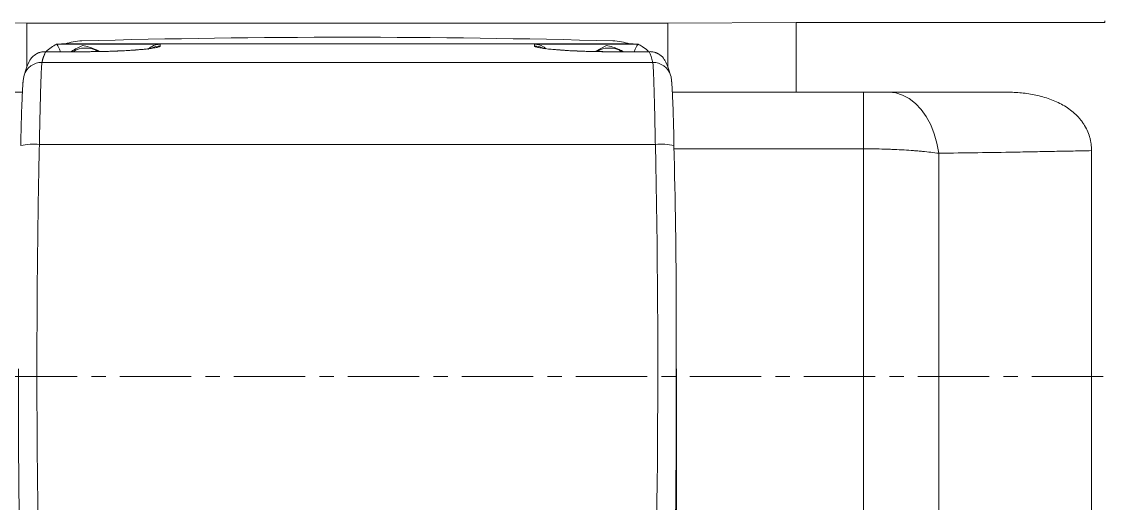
# Model space of a CAD drawing. Header units: inches. Extents: x -48 to 250, y -21 to 207.
# Drawn here: x 26.18 to 37.62, y 61.46 to 66.52 of the extents above; entities that cross this region are included whole.
import ezdxf

# ---------------------------------------------------------------- set-up
doc = ezdxf.new("R2010")
doc.units = ezdxf.units.IN
doc.header["$MEASUREMENT"] = 0
doc.linetypes.add('CENTERX2', pattern=[0.8, 0.5, -0.1, 0.1, -0.1])
doc.layers.add('Centerline', color=5, linetype='CENTERX2', lineweight=5)

# ---------------------------------------------------------------- blocks, each defined once
blk = doc.blocks.new('HHI 365TS FRONT VIEW')
at = {"color": 7, "linetype": 'Continuous', "lineweight": 5}
for p, q in [((-20.461, 3.725), (-19.111, 3.72)), ((-19.111, 3.72), (-12.362, 3.72)), ((-19.111, 3.72), (-19.111, 3.258)), ((-12.362, 3.72), (-11.012, 3.725)), ((-12.362, 3.72), (-12.362, 3.252)), ((-11.012, 3.725), (-7.764, 3.725)), ((-11.012, 3.725), (-11.012, 2.992)), ((-7.764, 3.725), (-7.764, 3.742)), ((-18.799, 3.497), (-17.705, 3.497)), ((-12.764, 3.5), (-18.709, 3.5)), ((-17.705, 3.497), (-17.705, 3.479)), ((-13.768, 3.497), (-12.673, 3.497)), ((-13.768, 3.479), (-13.768, 3.497)), ((-13.128, 3.42), (-13.01, 3.485)), ((-18.492, 3.418), (-18.92, 3.418)), ((-18.492, 3.418), (-18.912, 3.418)), ((-18.463, 3.418), (-18.492, 3.418)), ((-18.492, 3.418), (-18.492, 3.418)), ((-12.552, 3.418), (-12.98, 3.418)), ((-12.561, 3.418), (-12.98, 3.418)), ((-12.98, 3.418), (-12.98, 3.418)), ((-18.951, 3.306), (-12.521, 3.306)), ((-21.171, 2.992), (-19.157, 2.992)), ((-12.316, 2.992), (-10.302, 2.992)), ((-10.302, 2.992), (-10.302, 2.396)), ((-12.494, 2.443), (-18.978, 2.443)), ((-12.297, 2.396), (-10.302, 2.396)), ((-10.302, 2.396), (-10.302, -2.396)), ((-9.511, 2.349), (-9.511, -2.349)), ((-7.903, 2.377), (-7.903, -2.377)), ((-12.272, -1.468), (-12.272, 0.079))]:
    blk.add_line(p, q, dxfattribs=at)
at = {"color": 7, "linetype": 'Continuous', "lineweight": 5, "flags": 128}
for points in [[(-19.148, 3.115), (-19.143, 3.153), (-19.138, 3.17)], [(-12.324, 3.115), (-12.329, 3.153), (-12.334, 3.17)], [(-10.038, 2.992), (-9.964, 2.985), (-9.892, 2.962), (-9.822, 2.925), (-9.756, 2.874), (-9.696, 2.81), (-9.642, 2.735), (-9.596, 2.649), (-9.558, 2.555), (-9.53, 2.454), (-9.511, 2.349)]]:
    blk.add_lwpolyline(points, dxfattribs=at)
at = {"color": 7, "linetype": 'Continuous', "lineweight": 5}
for centre, radius, start, end in [((-15.736, -98.4), 101.97, 88.43001, 91.56999), ((-18.514, 2.92), 0.612, 91.5225, 108.5643), ((-17.705, 3.282), 0.197, 89.9993, 117.6307), ((-13.768, 3.282), 0.197, 62.3731, 90.001), ((-12.959, 2.92), 0.612, 71.4357, 88.4775), ((-18.952, 3.109), 0.197, 89.8837, 161.9905), ((-12.521, 3.109), 0.197, 18.0095, 90.1163), ((-19.04, 1.867), 0.579, 83.8318, 103.4424), ((-12.432, 1.867), 0.579, 76.5576, 96.1682)]:
    blk.add_arc(centre, radius, start, end, dxfattribs=at)
for points, knots in [([(-18.799, 3.498), (-18.818, 3.486), (-18.856, 3.463), (-18.892, 3.435), (-18.907, 3.419), (-18.907, 3.418)], [0, 0, 0, 0, 0.487843, 0.996347, 1, 1, 1, 1]), ([(-18.758, 3.499), (-18.76, 3.499), (-18.764, 3.499), (-18.769, 3.499), (-18.775, 3.499), (-18.779, 3.499), (-18.784, 3.499), (-18.787, 3.498), (-18.792, 3.498), (-18.796, 3.498), (-18.799, 3.498), (-18.8, 3.498), (-18.8, 3.497), (-18.8, 3.497), (-18.799, 3.497)], [0, 0, 0, 0, 0.0759726, 0.1501251, 0.222632, 0.2936801, 0.3634677, 0.4322042, 0.5001086, 0.6263439, 0.7489626, 0.8339074, 0.9173167, 1, 1, 1, 1]), ([(-18.754, 3.418), (-18.757, 3.424), (-18.765, 3.444), (-18.777, 3.469), (-18.791, 3.492), (-18.796, 3.495), (-18.799, 3.497)], [0, 0, 0, 0, 0.119974, 0.402386, 0.708588, 1, 1, 1, 1]), ([(-18.642, 3.418), (-18.642, 3.419), (-18.602, 3.448), (-18.562, 3.466), (-18.522, 3.485)], [0, 0, 0, 0, 0.004531, 1, 1, 1, 1]), ([(-18.623, 3.418), (-18.609, 3.427), (-18.569, 3.453), (-18.485, 3.46), (-18.406, 3.45), (-18.371, 3.426), (-18.362, 3.419)], [0, 0, 0, 0, 0.18194, 0.528812, 0.875685, 1, 1, 1, 1]), ([(-18.522, 3.485), (-18.477, 3.473), (-18.417, 3.457), (-18.357, 3.427), (-18.341, 3.42)], [0, 0, 0, 0, 0.746575, 1, 1, 1, 1]), ([(-17.705, 3.479), (-17.705, 3.478), (-17.705, 3.478), (-17.705, 3.477), (-17.706, 3.476), (-17.708, 3.475), (-17.709, 3.474), (-17.711, 3.472), (-17.715, 3.471), (-17.724, 3.468), (-17.739, 3.464), (-17.76, 3.459), (-17.794, 3.454), (-17.85, 3.446), (-17.93, 3.439), (-18.011, 3.433), (-18.07, 3.429), (-18.122, 3.427), (-18.165, 3.425), (-18.212, 3.423), (-18.262, 3.421), (-18.315, 3.42), (-18.361, 3.419), (-18.396, 3.419), (-18.42, 3.419), (-18.444, 3.418), (-18.468, 3.418), (-18.484, 3.418), (-18.492, 3.418)], [0, 0, 0, 0, 0.0179268, 0.0358165, 0.0536708, 0.0714919, 0.0892816, 0.1070418, 0.1247745, 0.1873217, 0.2489542, 0.311888, 0.3732952, 0.4984508, 0.6230172, 0.6880194, 0.7484377, 0.7804193, 0.8110197, 0.8432671, 0.8740358, 0.9061582, 0.9370176, 0.9498274, 0.9624857, 0.9750368, 0.9875262, 1, 1, 1, 1]), ([(-17.834, 3.442), (-17.833, 3.443), (-17.83, 3.449), (-17.854, 3.445), (-17.894, 3.442), (-17.948, 3.437), (-18.018, 3.432), (-18.104, 3.427), (-18.187, 3.424), (-18.268, 3.421), (-18.33, 3.42), (-18.375, 3.419), (-18.395, 3.419)], [0, 0, 0, 0, 0.027334, 0.197922, 0.322253, 0.455258, 0.597605, 0.710929, 0.828654, 0.889602, 0.951343, 1, 1, 1, 1]), ([(-17.834, 3.445), (-17.823, 3.454), (-17.783, 3.487), (-17.737, 3.493), (-17.705, 3.497)], [0, 0, 0, 0, 0.286973, 1, 1, 1, 1]), ([(-13.768, 3.497), (-13.735, 3.493), (-13.692, 3.488), (-13.655, 3.457), (-13.646, 3.45)], [0, 0, 0, 0, 0.758062, 1, 1, 1, 1]), ([(-12.98, 3.418), (-12.984, 3.418), (-12.992, 3.418), (-13.004, 3.418), (-13.016, 3.418), (-13.028, 3.418), (-13.04, 3.418), (-13.052, 3.419), (-13.064, 3.419), (-13.076, 3.419), (-13.088, 3.419), (-13.115, 3.419), (-13.157, 3.42), (-13.21, 3.421), (-13.261, 3.423), (-13.307, 3.425), (-13.35, 3.427), (-13.403, 3.429), (-13.462, 3.433), (-13.543, 3.439), (-13.623, 3.446), (-13.679, 3.454), (-13.713, 3.459), (-13.733, 3.464), (-13.749, 3.468), (-13.758, 3.471), (-13.763, 3.473), (-13.766, 3.475), (-13.767, 3.477), (-13.768, 3.478), (-13.768, 3.479)], [0, 0, 0, 0, 0.006236, 0.012471, 0.018711, 0.02496, 0.031225, 0.037512, 0.043826, 0.050173, 0.056558, 0.062987, 0.093831, 0.125961, 0.156703, 0.188948, 0.219643, 0.251758, 0.312246, 0.37736, 0.50307, 0.627684, 0.688774, 0.751425, 0.81287, 0.875288, 0.90631, 0.93743, 0.968656, 1, 1, 1, 1]), ([(-12.98, 3.418), (-13.006, 3.418), (-13.056, 3.418), (-13.148, 3.42), (-13.247, 3.422), (-13.34, 3.426), (-13.419, 3.43), (-13.483, 3.435), (-13.534, 3.439), (-13.575, 3.443), (-13.597, 3.445), (-13.603, 3.445), (-13.603, 3.445)], [0, 0, 0, 0, 0.074089, 0.144868, 0.280052, 0.405531, 0.519974, 0.656877, 0.774529, 0.875879, 0.988825, 1, 1, 1, 1]), ([(-13.11, 3.419), (-13.096, 3.428), (-13.056, 3.453), (-12.973, 3.46), (-12.894, 3.45), (-12.858, 3.425), (-12.849, 3.418)], [0, 0, 0, 0, 0.1756972, 0.522446, 0.8691964, 1, 1, 1, 1]), ([(-13.01, 3.485), (-12.965, 3.473), (-12.904, 3.457), (-12.843, 3.426), (-12.827, 3.418)], [0, 0, 0, 0, 0.73605, 1, 1, 1, 1]), ([(-12.673, 3.497), (-12.676, 3.495), (-12.682, 3.492), (-12.695, 3.469), (-12.707, 3.444), (-12.716, 3.424), (-12.718, 3.418)], [0, 0, 0, 0, 0.291412, 0.597614, 0.880029, 1, 1, 1, 1]), ([(-12.715, 3.499), (-12.713, 3.499), (-12.709, 3.499), (-12.703, 3.499), (-12.698, 3.499), (-12.693, 3.499), (-12.689, 3.499), (-12.685, 3.498), (-12.681, 3.498), (-12.677, 3.498), (-12.674, 3.498), (-12.672, 3.498), (-12.672, 3.497), (-12.673, 3.497), (-12.673, 3.497)], [0, 0, 0, 0, 0.075946, 0.150207, 0.222882, 0.294079, 0.363916, 0.43252, 0.500031, 0.60681, 0.709365, 0.808493, 0.905065, 1, 1, 1, 1]), ([(-12.566, 3.418), (-12.569, 3.421), (-12.589, 3.442), (-12.625, 3.469), (-12.66, 3.489), (-12.674, 3.497)], [0, 0, 0, 0, 0.090688, 0.650192, 1, 1, 1, 1]), ([(-19.081, 3.322), (-19.091, 3.302), (-19.112, 3.258), (-19.129, 3.201), (-19.139, 3.17)], [0, 0, 0, 0, 0.464462, 1, 1, 1, 1]), ([(-19.008, 3.396), (-19.024, 3.385), (-19.055, 3.363), (-19.077, 3.337), (-19.08, 3.323), (-19.081, 3.322)], [0, 0, 0, 0, 0.480042, 0.9598, 1, 1, 1, 1]), ([(-18.912, 3.418), (-18.914, 3.418), (-18.919, 3.418), (-18.928, 3.418), (-18.937, 3.418), (-18.948, 3.417), (-18.961, 3.414), (-18.973, 3.411), (-18.985, 3.407), (-18.997, 3.402), (-19.004, 3.398), (-19.008, 3.396)], [0, 0, 0, 0, 0.076979, 0.160572, 0.25089, 0.353695, 0.50113, 0.645261, 0.750033, 0.882311, 1, 1, 1, 1]), ([(-18.912, 3.418), (-18.913, 3.415), (-18.916, 3.41), (-18.92, 3.401), (-18.924, 3.391), (-18.927, 3.382), (-18.931, 3.372), (-18.935, 3.362), (-18.938, 3.351), (-18.942, 3.34), (-18.945, 3.329), (-18.948, 3.317), (-18.95, 3.31), (-18.951, 3.306)], [0, 0, 0, 0, 0.092655, 0.18496, 0.276917, 0.368524, 0.459782, 0.550691, 0.641251, 0.731462, 0.821324, 0.910836, 1, 1, 1, 1]), ([(-12.465, 3.396), (-12.467, 3.398), (-12.472, 3.4), (-12.48, 3.404), (-12.488, 3.407), (-12.499, 3.411), (-12.512, 3.414), (-12.525, 3.417), (-12.537, 3.418), (-12.549, 3.419), (-12.557, 3.418), (-12.561, 3.418)], [0, 0, 0, 0, 0.0768208, 0.1601844, 0.2499828, 0.3547442, 0.4988845, 0.6463098, 0.7491238, 0.8820588, 1, 1, 1, 1]), ([(-12.393, 3.321), (-12.395, 3.327), (-12.404, 3.35), (-12.43, 3.376), (-12.459, 3.393), (-12.465, 3.396)], [0, 0, 0, 0, 0.196125, 0.855505, 1, 1, 1, 1]), ([(-12.334, 3.17), (-12.343, 3.201), (-12.36, 3.258), (-12.382, 3.302), (-12.392, 3.322)], [0, 0, 0, 0, 0.5353723, 1, 1, 1, 1]), ([(-18.978, 2.443), (-18.977, 2.499), (-18.976, 2.554), (-18.974, 2.634), (-18.974, 2.661), (-18.973, 2.713), (-18.972, 2.739), (-18.97, 2.816), (-18.969, 2.864), (-18.967, 2.932), (-18.967, 2.954), (-18.965, 2.996), (-18.965, 3.017), (-18.963, 3.076), (-18.962, 3.111), (-18.96, 3.158), (-18.959, 3.173), (-18.958, 3.2), (-18.958, 3.213), (-18.956, 3.248), (-18.955, 3.266), (-18.953, 3.286), (-18.953, 3.292), (-18.952, 3.301), (-18.952, 3.304), (-18.951, 3.306)], [0, 0, 0, 0, 0.125, 0.125, 0.1875, 0.1875, 0.25, 0.25, 0.375, 0.375, 0.4375, 0.4375, 0.5, 0.5, 0.625, 0.625, 0.6875, 0.6875, 0.75, 0.75, 0.875, 0.875, 0.9375, 0.9375, 1, 1, 1, 1]), ([(-12.521, 3.306), (-12.52, 3.302), (-12.52, 3.293), (-12.518, 3.273), (-12.518, 3.265), (-12.517, 3.247), (-12.516, 3.236), (-12.514, 3.202), (-12.513, 3.174), (-12.511, 3.127), (-12.511, 3.111), (-12.509, 3.075), (-12.509, 3.056), (-12.507, 2.997), (-12.506, 2.955), (-12.504, 2.887), (-12.503, 2.864), (-12.502, 2.815), (-12.501, 2.79), (-12.5, 2.714), (-12.499, 2.662), (-12.497, 2.582), (-12.496, 2.554), (-12.495, 2.499), (-12.495, 2.471), (-12.494, 2.443)], [0, 0, 0, 0, 0.125, 0.125, 0.1875, 0.1875, 0.25, 0.25, 0.375, 0.375, 0.4375, 0.4375, 0.5, 0.5, 0.625, 0.625, 0.6875, 0.6875, 0.75, 0.75, 0.875, 0.875, 0.9375, 0.9375, 1, 1, 1, 1]), ([(-19.175, 2.431), (-19.175, 2.436), (-19.175, 2.447), (-19.174, 2.464), (-19.174, 2.48), (-19.173, 2.496), (-19.173, 2.513), (-19.173, 2.529), (-19.172, 2.545), (-19.171, 2.577), (-19.17, 2.625), (-19.168, 2.686), (-19.167, 2.745), (-19.164, 2.819), (-19.161, 2.904), (-19.158, 2.975), (-19.155, 3.021), (-19.154, 3.051), (-19.152, 3.076), (-19.151, 3.092), (-19.15, 3.102), (-19.149, 3.108), (-19.149, 3.112), (-19.148, 3.114), (-19.148, 3.115)], [0, 0, 0, 0, 0.015643, 0.031264, 0.046873, 0.062475, 0.078079, 0.093693, 0.109323, 0.124978, 0.187497, 0.25007, 0.312436, 0.374861, 0.49995, 0.624503, 0.687145, 0.749802, 0.812093, 0.874394, 0.905828, 0.937199, 0.968568, 1, 1, 1, 1]), ([(-12.324, 3.115), (-12.324, 3.115), (-12.324, 3.114), (-12.324, 3.112), (-12.324, 3.11), (-12.323, 3.108), (-12.323, 3.105), (-12.323, 3.102), (-12.322, 3.098), (-12.321, 3.091), (-12.32, 3.076), (-12.319, 3.052), (-12.317, 3.022), (-12.315, 2.975), (-12.311, 2.904), (-12.308, 2.82), (-12.306, 2.745), (-12.304, 2.686), (-12.302, 2.625), (-12.301, 2.572), (-12.3, 2.529), (-12.299, 2.497), (-12.298, 2.464), (-12.298, 2.442), (-12.298, 2.431)], [0, 0, 0, 0, 0.015643, 0.031265, 0.046873, 0.062475, 0.078078, 0.093691, 0.109322, 0.124976, 0.187502, 0.25007, 0.312441, 0.374856, 0.499948, 0.624499, 0.68712, 0.7498, 0.812074, 0.874394, 0.905822, 0.937191, 0.968563, 1, 1, 1, 1]), ([(-10.302, 2.992), (-10.298, 2.992), (-10.29, 2.992), (-10.277, 2.992), (-10.265, 2.992), (-10.253, 2.992), (-10.241, 2.992), (-10.222, 2.992), (-10.194, 2.992), (-10.16, 2.992), (-10.127, 2.992), (-10.099, 2.992), (-10.076, 2.992), (-10.056, 2.992), (-10.044, 2.992), (-10.038, 2.992)], [0, 0, 0, 0, 0.041829, 0.083586, 0.125311, 0.167048, 0.208838, 0.250723, 0.375261, 0.500054, 0.624449, 0.749194, 0.832681, 0.916178, 1, 1, 1, 1]), ([(-10.038, 2.992), (-9.951, 2.992), (-9.777, 2.992), (-9.521, 2.992), (-9.272, 2.992), (-9.031, 2.992), (-8.872, 2.992), (-8.794, 2.992)], [0, 0, 0, 0, 0.211104, 0.416655, 0.616655, 0.811103, 1, 1, 1, 1]), ([(-8.794, 2.992), (-8.742, 2.992), (-8.691, 2.99), (-8.59, 2.98), (-8.539, 2.972), (-8.465, 2.956), (-8.44, 2.95), (-8.39, 2.936), (-8.366, 2.928), (-8.294, 2.902), (-8.248, 2.881), (-8.182, 2.844), (-8.161, 2.83), (-8.12, 2.801), (-8.1, 2.785), (-8.063, 2.752), (-8.046, 2.734), (-8.021, 2.706), (-8.014, 2.696), (-7.999, 2.676), (-7.992, 2.666), (-7.958, 2.614), (-7.937, 2.57), (-7.92, 2.511), (-7.917, 2.499), (-7.912, 2.475), (-7.909, 2.463), (-7.904, 2.426), (-7.903, 2.401), (-7.903, 2.377)], [0, 0, 0, 0, 0.125, 0.125, 0.25, 0.25, 0.3125, 0.3125, 0.375, 0.375, 0.5, 0.5, 0.5625, 0.5625, 0.625, 0.625, 0.6875, 0.6875, 0.71875, 0.71875, 0.75, 0.75, 0.875, 0.875, 0.90625, 0.90625, 0.9375, 0.9375, 1, 1, 1, 1]), ([(-18.978, 2.443), (-18.979, 2.388), (-18.982, 2.278), (-18.985, 2.114), (-18.988, 1.949), (-18.991, 1.784), (-18.993, 1.619), (-18.995, 1.453), (-18.997, 1.288), (-18.999, 1.122), (-19.001, 0.956), (-19.002, 0.791), (-19.003, 0.624), (-19.003, 0.458), (-19.004, 0.292), (-19.004, 0.125), (-19.004, -0.042), (-19.004, -0.209), (-19.003, -0.376), (-19.002, -0.543), (-19.001, -0.711), (-19, -0.878), (-18.998, -1.046), (-18.996, -1.214), (-18.994, -1.382), (-18.992, -1.55), (-18.989, -1.718), (-18.986, -1.887), (-18.983, -2.056), (-18.98, -2.224), (-18.976, -2.393), (-18.972, -2.563), (-18.968, -2.732), (-18.963, -2.901), (-18.959, -3.071), (-18.954, -3.241), (-18.948, -3.41), (-18.943, -3.58), (-18.937, -3.751), (-18.931, -3.921), (-18.925, -4.091), (-18.921, -4.205), (-18.919, -4.262)], [0, 0, 0, 0, 0.024589, 0.049198, 0.073828, 0.098478, 0.123148, 0.147839, 0.172551, 0.197284, 0.222037, 0.246811, 0.271606, 0.296422, 0.321258, 0.346116, 0.370995, 0.395895, 0.420817, 0.44576, 0.470724, 0.495709, 0.520716, 0.545744, 0.570794, 0.595866, 0.620959, 0.646074, 0.671211, 0.69637, 0.72155, 0.746753, 0.771978, 0.797224, 0.822493, 0.847784, 0.873098, 0.898433, 0.923791, 0.949172, 0.974575, 1, 1, 1, 1]), ([(-12.298, 2.431), (-12.286, 1.857), (-12.271, 1.074), (-12.274, 0.289), (-12.275, 0.079)], [0, 0, 0, 0, 0.731912, 1, 1, 1, 1]), ([(-10.302, 2.396), (-10.229, 2.396), (-10.156, 2.395), (-10.067, 2.393), (-10.049, 2.392), (-10.013, 2.391), (-9.996, 2.39), (-9.944, 2.388), (-9.91, 2.386), (-9.843, 2.382), (-9.81, 2.38), (-9.761, 2.376), (-9.746, 2.375), (-9.714, 2.372), (-9.698, 2.371), (-9.621, 2.363), (-9.564, 2.356), (-9.511, 2.349)], [0, 0, 0, 0, 0.25, 0.25, 0.3125, 0.3125, 0.375, 0.375, 0.5, 0.5, 0.625, 0.625, 0.6875, 0.6875, 0.75, 0.75, 1, 1, 1, 1]), ([(-7.903, 2.377), (-7.967, 2.375), (-8.097, 2.373), (-8.296, 2.369), (-8.499, 2.365), (-8.767, 2.36), (-9.105, 2.355), (-9.374, 2.351), (-9.511, 2.349)], [0, 0, 0, 0, 0.1206504, 0.2441998, 0.3706492, 0.4999997, 0.7446719, 1, 1, 1, 1]), ([(-19.107, -4.483), (-19.128, -3.904), (-19.169, -2.749), (-19.198, -1.228), (-19.198, -0.286), (-19.198, 0.079)], [0, 0, 0, 0, 0.380367, 0.759806, 1, 1, 1, 1]), ([(-12.275, 0.079), (-12.275, -0.286), (-12.274, -1.228), (-12.303, -2.749), (-12.345, -3.904), (-12.366, -4.483)], [0, 0, 0, 0, 0.240194, 0.619633, 1, 1, 1, 1])]:
    blk.add_open_spline(points, degree=3, knots=knots, dxfattribs=at)
for points in [[(-18.758, 3.499), (-18.742, 3.5), (-18.726, 3.5), (-18.709, 3.5)], [(-12.764, 3.5), (-12.746, 3.5), (-12.73, 3.5), (-12.715, 3.499)], [(-12.561, 3.418), (-12.546, 3.388), (-12.533, 3.35), (-12.521, 3.306)], [(-12.494, 2.443), (-12.445, 0.205), (-12.467, -2.03), (-12.554, -4.262)]]:
    blk.add_open_spline(points, degree=3, dxfattribs=at)
at = {"layer": 'Centerline', "linetype": 'CENTERX2', "lineweight": 5, "ltscale": 1.5}
blk.add_line((-34.93, 0), (2.891, 0), dxfattribs=at)

msp = doc.modelspace()

# ---------------------------------------------------------------- block references
at = {"color": 7, "lineweight": 5}
msp.add_blockref('HHI 365TS FRONT VIEW', (45.342, 62.791), dxfattribs=at)

doc.saveas('drawing.dxf')
